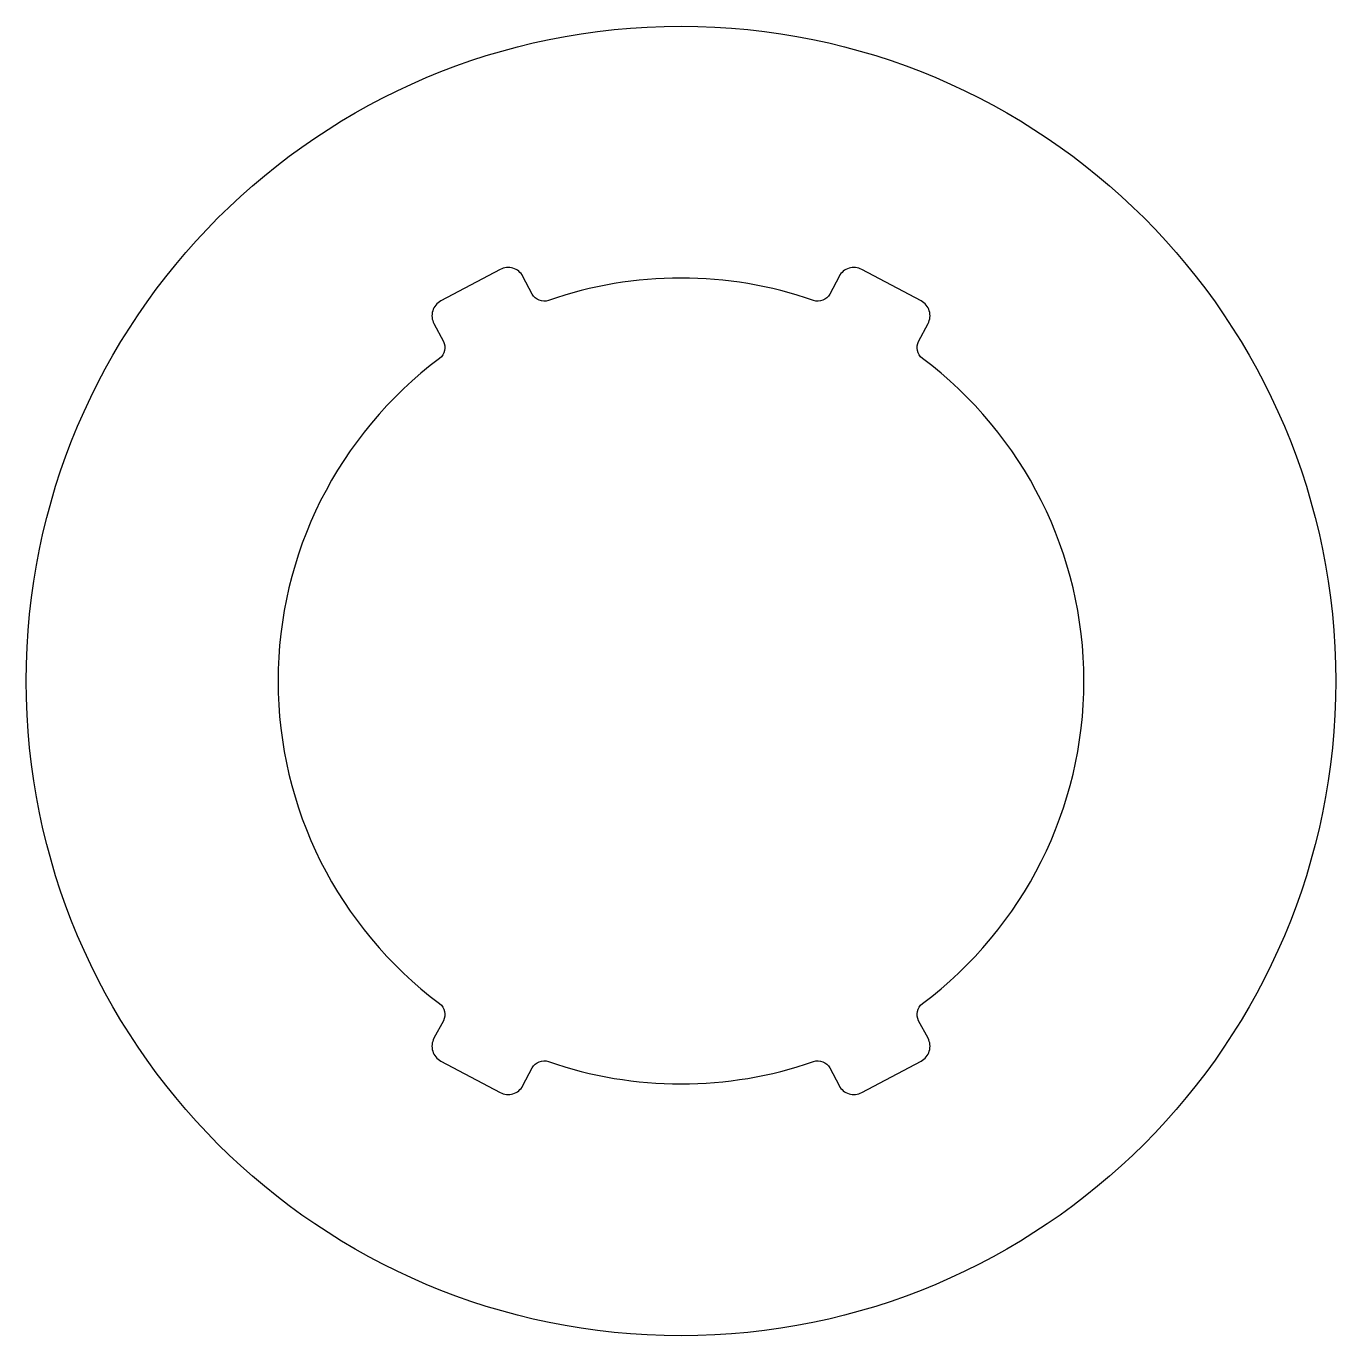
# Model space of a CAD drawing. Extents: x 585.6 to 624.6, y 376.7 to 415.7.
import ezdxf

# ---------------------------------------------------------------- set-up
doc = ezdxf.new("R2010")
doc.units = 0
doc.layers.get('0').update_dxf_attribs({"linetype": 'CONTINUOUS'})

msp = doc.modelspace()

# ---------------------------------------------------------------- linework, layer by layer
msp.add_lwpolyline([(597.759, 406.846), (598.039, 406.319, -0.369842), (597.925, 405.811, 0.500611), (597.925, 386.597, -0.369842), (598.039, 386.089), (597.759, 385.563, 0.414214), (597.965, 384.886), (599.731, 383.947, 0.414214), (600.407, 384.154), (600.687, 384.681, -0.369842), (601.172, 384.871, 0.169012), (609.059, 384.871, -0.369842), (609.544, 384.681), (609.824, 384.154, 0.414214), (610.5, 383.947), (612.266, 384.886, 0.414214), (612.473, 385.563), (612.193, 386.089, -0.369842), (612.306, 386.597, 0.500611), (612.306, 405.811, -0.369842), (612.193, 406.319), (612.473, 406.846, 0.414214), (612.266, 407.522), (610.5, 408.461, 0.414214), (609.824, 408.254), (609.544, 407.728, -0.369842), (609.059, 407.538, 0.169012), (601.172, 407.538, -0.369842), (600.687, 407.728), (600.407, 408.254, 0.414214), (599.731, 408.461), (597.965, 407.522, 0.414214)], format="xyb", close=True)
msp.add_circle((605.116, 396.204), 19.5)

doc.saveas('drawing.dxf')
